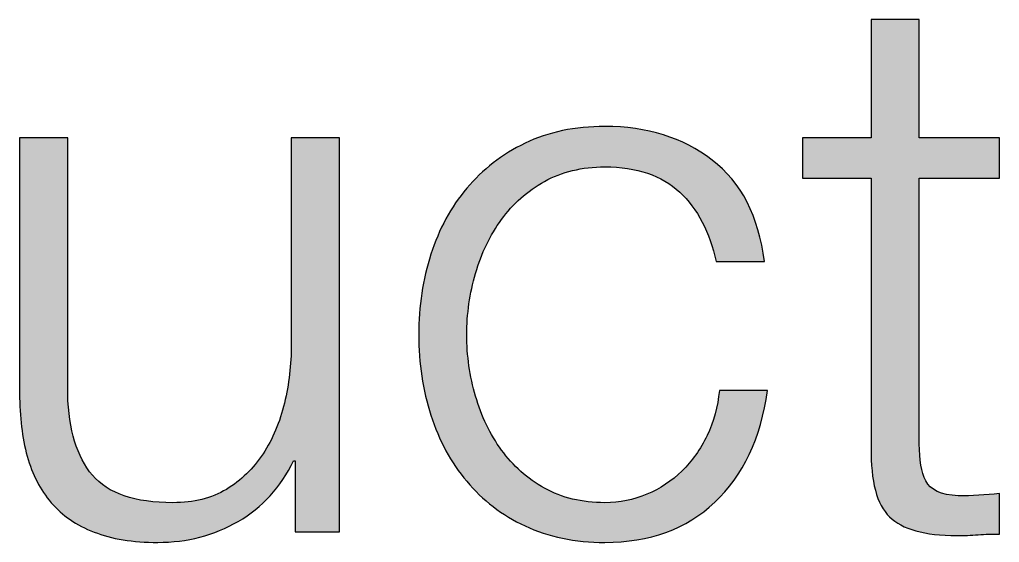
# Paper-space layout 'A0mask (portrait)' of a CAD drawing. Extents: x 0 to 810, y 0 to 1153.
# Drawn here: x 663.2 to 670.41, y 80.3 to 84.14 of the extents above; entities that cross this region are included whole.
import ezdxf
from ezdxf.enums import TextEntityAlignment as Align

# ---------------------------------------------------------------- set-up
doc = ezdxf.new("R2010")
doc.units = 0
doc.layers.get('0').update_dxf_attribs({"linetype": 'CONTINUOUS'})
doc.layers.get('Defpoints').update_dxf_attribs({"linetype": 'CONTINUOUS'})
doc.layers.add('JPP_Mask', color=7, linetype='CONTINUOUS')
doc.styles.add('JPP', font='arial.ttf')

# ---------------------------------------------------------------- blocks, each defined once
blk = doc.blocks.new('A0mask (portrait)')
at = {"true_color": 0x004a91}
h = blk.add_hatch(color=154, dxfattribs=at)
edge = h.paths.add_edge_path()
edge.add_spline(control_points=[(670.4112, 83.1215), (670.4112, 83.1959), (670.4112, 83.2702), (670.4112, 83.2702), (670.4112, 83.2702), (670.3744, 83.2702), (670.3191, 83.2702)], knot_values=[18.749925, 18.749925, 18.749925, 18.749925, 19.249925, 19.249925, 19.249925, 19.5, 19.5, 19.5, 19.5], degree=3, periodic=0)
edge.add_spline(control_points=[(670.3191, 83.2702), (670.2638, 83.2702), (670.1901, 83.2702), (670.1165, 83.2702)], knot_values=[18.49993, 18.49993, 18.49993, 18.49993, 18.749925, 18.749925, 18.749925, 18.749925], degree=3, periodic=0)
edge.add_spline(control_points=[(670.1165, 83.2702), (670.0796, 83.2702), (670.0428, 83.2702), (670.0082, 83.2702)], knot_values=[18.374932, 18.374932, 18.374932, 18.374932, 18.49993, 18.49993, 18.49993, 18.49993], degree=3, periodic=0)
edge.add_spline(control_points=[(670.0082, 83.2702), (669.9737, 83.2702), (669.9415, 83.2702), (669.9139, 83.2702)], knot_values=[18.249935, 18.249935, 18.249935, 18.249935, 18.374932, 18.374932, 18.374932, 18.374932], degree=3, periodic=0)
edge.add_spline(control_points=[(669.9139, 83.2702), (669.9, 83.2702), (669.8874, 83.2702), (669.8762, 83.2702)], knot_values=[18.187436, 18.187436, 18.187436, 18.187436, 18.249935, 18.249935, 18.249935, 18.249935], degree=3, periodic=0)
edge.add_spline(control_points=[(669.8762, 83.2702), (669.8649, 83.2702), (669.8552, 83.2702), (669.8471, 83.2702)], knot_values=[18.124938, 18.124938, 18.124938, 18.124938, 18.187436, 18.187436, 18.187436, 18.187436], degree=3, periodic=0)
edge.add_spline(control_points=[(669.8471, 83.2702), (669.8431, 83.2702), (669.8395, 83.2702), (669.8364, 83.2702)], knot_values=[18.093688, 18.093688, 18.093688, 18.093688, 18.124938, 18.124938, 18.124938, 18.124938], degree=3, periodic=0)
edge.add_spline(control_points=[(669.8364, 83.2702), (669.8332, 83.2702), (669.8306, 83.2702), (669.8284, 83.2702)], knot_values=[18.062439, 18.062439, 18.062439, 18.062439, 18.093688, 18.093688, 18.093688, 18.093688], degree=3, periodic=0)
edge.add_spline(control_points=[(669.8284, 83.2702), (669.8273, 83.2702), (669.8264, 83.2702), (669.8256, 83.2702)], knot_values=[18.046814, 18.046814, 18.046814, 18.046814, 18.062439, 18.062439, 18.062439, 18.062439], degree=3, periodic=0)
edge.add_spline(control_points=[(669.8256, 83.2702), (669.8247, 83.2702), (669.824, 83.2702), (669.8235, 83.2702)], knot_values=[18.031189, 18.031189, 18.031189, 18.031189, 18.046814, 18.046814, 18.046814, 18.046814], degree=3, periodic=0)
edge.add_spline(control_points=[(669.8235, 83.2702), (669.8232, 83.2702), (669.823, 83.2702), (669.8228, 83.2702)], knot_values=[18.023377, 18.023377, 18.023377, 18.023377, 18.031189, 18.031189, 18.031189, 18.031189], degree=3, periodic=0)
edge.add_spline(control_points=[(669.8228, 83.2702), (669.8225, 83.2702), (669.8224, 83.2702), (669.8222, 83.2702)], knot_values=[18.015565, 18.015565, 18.015565, 18.015565, 18.023377, 18.023377, 18.023377, 18.023377], degree=3, periodic=0)
edge.add_spline(control_points=[(669.8222, 83.2702), (669.8222, 83.2702), (669.8221, 83.2702), (669.822, 83.2702)], knot_values=[18.011659, 18.011659, 18.011659, 18.011659, 18.015565, 18.015565, 18.015565, 18.015565], degree=3, periodic=0)
edge.add_spline(control_points=[(669.822, 83.2702), (669.822, 83.2702), (669.8219, 83.2702), (669.8219, 83.2702)], knot_values=[18.007752, 18.007752, 18.007752, 18.007752, 18.011659, 18.011659, 18.011659, 18.011659], degree=3, periodic=0)
edge.add_spline(control_points=[(669.8219, 83.2702), (669.8219, 83.2702), (669.8219, 83.2702), (669.8219, 83.2702)], knot_values=[18.005799, 18.005799, 18.005799, 18.005799, 18.007752, 18.007752, 18.007752, 18.007752], degree=3, periodic=0)
edge.add_spline(control_points=[(669.8219, 83.2702), (669.8218, 83.2702), (669.8218, 83.2702), (669.8218, 83.2702)], knot_values=[18.003846, 18.003846, 18.003846, 18.003846, 18.005799, 18.005799, 18.005799, 18.005799], degree=3, periodic=0)
edge.add_spline(control_points=[(669.8218, 83.2702), (669.8218, 83.2702), (669.8218, 83.2702), (669.8218, 83.2702)], knot_values=[18.00287, 18.00287, 18.00287, 18.00287, 18.003846, 18.003846, 18.003846, 18.003846], degree=3, periodic=0)
edge.add_spline(control_points=[(669.8218, 83.2702), (669.8218, 83.2702), (669.8218, 83.2702), (669.8218, 83.2702)], knot_values=[18.001893, 18.001893, 18.001893, 18.001893, 18.00287, 18.00287, 18.00287, 18.00287], degree=3, periodic=0)
edge.add_spline(control_points=[(669.8218, 83.2702), (669.8218, 83.2702), (669.8218, 83.2702), (669.8218, 83.2702)], knot_values=[18.001405, 18.001405, 18.001405, 18.001405, 18.001893, 18.001893, 18.001893, 18.001893], degree=3, periodic=0)
edge.add_spline(control_points=[(669.8218, 83.2702), (669.8218, 83.2702), (669.8218, 83.2702), (669.8218, 83.2702)], knot_values=[18.000917, 18.000917, 18.000917, 18.000917, 18.001405, 18.001405, 18.001405, 18.001405], degree=3, periodic=0)
edge.add_spline(control_points=[(669.8218, 83.2702), (669.8218, 83.2702), (669.8218, 83.2702), (669.8218, 83.2702), (669.8218, 83.2702), (669.8218, 83.2702), (669.8218, 83.2702)], knot_values=[17.99994, 17.99994, 17.99994, 17.99994, 18.000856, 18.000856, 18.000856, 18.000917, 18.000917, 18.000917, 18.000917], degree=3, periodic=0)
edge.add_spline(control_points=[(669.8218, 83.2702), (669.8218, 83.2702), (669.8218, 83.3246), (669.8218, 83.4062)], knot_values=[17.749945, 17.749945, 17.749945, 17.749945, 17.99994, 17.99994, 17.99994, 17.99994], degree=3, periodic=0)
edge.add_spline(control_points=[(669.8218, 83.4062), (669.8218, 83.4878), (669.8218, 83.5965), (669.8218, 83.7053)], knot_values=[17.49995, 17.49995, 17.49995, 17.49995, 17.749945, 17.749945, 17.749945, 17.749945], degree=3, periodic=0)
edge.add_spline(control_points=[(669.8218, 83.7053), (669.8218, 83.7597), (669.8218, 83.8141), (669.8218, 83.865)], knot_values=[17.374952, 17.374952, 17.374952, 17.374952, 17.49995, 17.49995, 17.49995, 17.49995], degree=3, periodic=0)
edge.add_spline(control_points=[(669.8218, 83.865), (669.8218, 83.916), (669.8218, 83.9636), (669.8218, 84.0044)], knot_values=[17.249955, 17.249955, 17.249955, 17.249955, 17.374952, 17.374952, 17.374952, 17.374952], degree=3, periodic=0)
edge.add_spline(control_points=[(669.8218, 84.0044), (669.8218, 84.0248), (669.8218, 84.0434), (669.8218, 84.06)], knot_values=[17.187456, 17.187456, 17.187456, 17.187456, 17.249955, 17.249955, 17.249955, 17.249955], degree=3, periodic=0)
edge.add_spline(control_points=[(669.8218, 84.06), (669.8218, 84.0766), (669.8218, 84.091), (669.8218, 84.1029)], knot_values=[17.124958, 17.124958, 17.124958, 17.124958, 17.187456, 17.187456, 17.187456, 17.187456], degree=3, periodic=0)
edge.add_spline(control_points=[(669.8218, 84.1029), (669.8218, 84.1089), (669.8218, 84.1142), (669.8218, 84.1188)], knot_values=[17.093708, 17.093708, 17.093708, 17.093708, 17.124958, 17.124958, 17.124958, 17.124958], degree=3, periodic=0)
edge.add_spline(control_points=[(669.8218, 84.1188), (669.8218, 84.1234), (669.8218, 84.1273), (669.8218, 84.1305)], knot_values=[17.062459, 17.062459, 17.062459, 17.062459, 17.093708, 17.093708, 17.093708, 17.093708], degree=3, periodic=0)
edge.add_spline(control_points=[(669.8218, 84.1403), (669.8218, 84.1403), (669.8218, 84.1403), (669.8218, 84.1403), (669.8218, 84.1403), (669.8218, 84.1403), (669.8218, 84.1403)], knot_values=[16.999959, 16.999959, 16.999959, 16.999959, 17, 17, 17, 17.000692, 17.000692, 17.000692, 17.000692], degree=3, periodic=0)
edge.add_spline(control_points=[(669.8218, 84.1403), (669.8218, 84.1403), (669.7997, 84.1403), (669.7665, 84.1403)], knot_values=[16.749965, 16.749965, 16.749965, 16.749965, 16.999959, 16.999959, 16.999959, 16.999959], degree=3, periodic=0)
edge.add_spline(control_points=[(669.7665, 84.1403), (669.7334, 84.1403), (669.6892, 84.1403), (669.645, 84.1403)], knot_values=[16.49997, 16.49997, 16.49997, 16.49997, 16.749965, 16.749965, 16.749965, 16.749965], degree=3, periodic=0)
edge.add_spline(control_points=[(669.645, 84.1403), (669.6229, 84.1403), (669.6008, 84.1403), (669.5801, 84.1403)], knot_values=[16.374972, 16.374972, 16.374972, 16.374972, 16.49997, 16.49997, 16.49997, 16.49997], degree=3, periodic=0)
edge.add_spline(control_points=[(669.5801, 84.1403), (669.5594, 84.1403), (669.54, 84.1403), (669.5234, 84.1403)], knot_values=[16.249975, 16.249975, 16.249975, 16.249975, 16.374972, 16.374972, 16.374972, 16.374972], degree=3, periodic=0)
edge.add_spline(control_points=[(669.5234, 84.1403), (669.5152, 84.1403), (669.5076, 84.1403), (669.5008, 84.1403)], knot_values=[16.187476, 16.187476, 16.187476, 16.187476, 16.249975, 16.249975, 16.249975, 16.249975], degree=3, periodic=0)
edge.add_spline(control_points=[(669.5008, 84.1403), (669.4941, 84.1403), (669.4882, 84.1403), (669.4834, 84.1403)], knot_values=[16.124977, 16.124977, 16.124977, 16.124977, 16.187476, 16.187476, 16.187476, 16.187476], degree=3, periodic=0)
edge.add_spline(control_points=[(669.4769, 84.1403), (669.4751, 84.1403), (669.4735, 84.1403), (669.4722, 84.1403)], knot_values=[16.062479, 16.062479, 16.062479, 16.062479, 16.093728, 16.093728, 16.093728, 16.093728], degree=3, periodic=0)
edge.add_spline(control_points=[(669.4682, 84.1403), (669.4682, 84.1403), (669.4682, 84.1403), (669.4682, 84.1403), (669.4682, 84.1403), (669.4682, 84.1403), (669.4682, 84.1403)], knot_values=[15.99998, 15.99998, 15.99998, 15.99998, 16.001424, 16.001424, 16.001424, 16.001445, 16.001445, 16.001445, 16.001445], degree=3, periodic=0)
edge.add_spline(control_points=[(669.4682, 84.1403), (669.4682, 84.1402), (669.4682, 83.9227), (669.4682, 83.7052)], knot_values=[15.49999, 15.49999, 15.49999, 15.49999, 15.99998, 15.99998, 15.99998, 15.99998], degree=3, periodic=0)
edge.add_spline(control_points=[(669.4682, 83.7052), (669.4682, 83.4877), (669.4682, 83.2702), (669.4682, 83.2702), (669.4682, 83.2702), (669.4682, 83.2702), (669.4682, 83.2702)], knot_values=[14.999268, 14.999268, 14.999268, 14.999268, 15.499258, 15.499258, 15.499258, 15.49999, 15.49999, 15.49999, 15.49999], degree=3, periodic=0)
edge.add_spline(control_points=[(669.4625, 83.2702), (669.4607, 83.2702), (669.4584, 83.2702), (669.4557, 83.2702)], knot_values=[14.906252, 14.906252, 14.906252, 14.906252, 14.937501, 14.937501, 14.937501, 14.937501], degree=3, periodic=0)
edge.add_spline(control_points=[(669.4557, 83.2702), (669.453, 83.2702), (669.4499, 83.2702), (669.4465, 83.2702)], knot_values=[14.875002, 14.875002, 14.875002, 14.875002, 14.906252, 14.906252, 14.906252, 14.906252], degree=3, periodic=0)
edge.add_spline(control_points=[(669.4465, 83.2702), (669.4396, 83.2702), (669.4312, 83.2702), (669.4216, 83.2702)], knot_values=[14.812504, 14.812504, 14.812504, 14.812504, 14.875002, 14.875002, 14.875002, 14.875002], degree=3, periodic=0)
edge.add_spline(control_points=[(669.4216, 83.2702), (669.412, 83.2702), (669.4011, 83.2702), (669.3893, 83.2702)], knot_values=[14.750005, 14.750005, 14.750005, 14.750005, 14.812504, 14.812504, 14.812504, 14.812504], degree=3, periodic=0)
edge.add_spline(control_points=[(669.3893, 83.2702), (669.3656, 83.2702), (669.338, 83.2702), (669.3084, 83.2702)], knot_values=[14.625008, 14.625008, 14.625008, 14.625008, 14.750005, 14.750005, 14.750005, 14.750005], degree=3, periodic=0)
edge.add_spline(control_points=[(669.3084, 83.2702), (669.2788, 83.2702), (669.2472, 83.2702), (669.2156, 83.2702)], knot_values=[14.50001, 14.50001, 14.50001, 14.50001, 14.625008, 14.625008, 14.625008, 14.625008], degree=3, periodic=0)
edge.add_spline(control_points=[(669.2156, 83.2702), (669.1525, 83.2702), (669.0893, 83.2702), (669.0419, 83.2702)], knot_values=[14.250015, 14.250015, 14.250015, 14.250015, 14.50001, 14.50001, 14.50001, 14.50001], degree=3, periodic=0)
edge.add_spline(control_points=[(669.0419, 83.2702), (668.9946, 83.2702), (668.963, 83.2702), (668.963, 83.2702), (668.963, 83.2702), (668.963, 83.2702), (668.963, 83.2702)], knot_values=[13.999043, 13.999043, 13.999043, 13.999043, 14.249058, 14.249058, 14.249058, 14.250015, 14.250015, 14.250015, 14.250015], degree=3, periodic=0)
edge.add_spline(control_points=[(668.963, 83.2669), (668.963, 83.2658), (668.963, 83.2644), (668.963, 83.2629)], knot_values=[13.906272, 13.906272, 13.906272, 13.906272, 13.937521, 13.937521, 13.937521, 13.937521], degree=3, periodic=0)
edge.add_spline(control_points=[(668.963, 83.2574), (668.963, 83.2534), (668.963, 83.2484), (668.963, 83.2428)], knot_values=[13.812524, 13.812524, 13.812524, 13.812524, 13.875023, 13.875023, 13.875023, 13.875023], degree=3, periodic=0)
edge.add_spline(control_points=[(668.963, 83.2428), (668.963, 83.2371), (668.963, 83.2307), (668.963, 83.2237)], knot_values=[13.750025, 13.750025, 13.750025, 13.750025, 13.812524, 13.812524, 13.812524, 13.812524], degree=3, periodic=0)
edge.add_spline(control_points=[(668.963, 83.2237), (668.963, 83.2098), (668.963, 83.1935), (668.963, 83.1761)], knot_values=[13.625027, 13.625027, 13.625027, 13.625027, 13.750025, 13.750025, 13.750025, 13.750025], degree=3, periodic=0)
edge.add_spline(control_points=[(668.963, 83.1761), (668.963, 83.1587), (668.963, 83.1401), (668.963, 83.1215)], knot_values=[13.50003, 13.50003, 13.50003, 13.50003, 13.625027, 13.625027, 13.625027, 13.625027], degree=3, periodic=0)
edge.add_spline(control_points=[(668.963, 83.1215), (668.963, 83.0843), (668.963, 83.0472), (668.963, 83.0193)], knot_values=[13.250035, 13.250035, 13.250035, 13.250035, 13.50003, 13.50003, 13.50003, 13.50003], degree=3, periodic=0)
edge.add_spline(control_points=[(668.963, 83.0193), (668.963, 82.9914), (668.963, 82.9728), (668.963, 82.9728), (668.963, 82.9728), (668.963, 82.9728), (668.963, 82.9728)], knot_values=[12.999308, 12.999308, 12.999308, 12.999308, 13.249343, 13.249343, 13.249343, 13.250035, 13.250035, 13.250035, 13.250035], degree=3, periodic=0)
edge.add_spline(control_points=[(668.9687, 82.9728), (668.9705, 82.9728), (668.9728, 82.9728), (668.9755, 82.9728)], knot_values=[12.906292, 12.906292, 12.906292, 12.906292, 12.937541, 12.937541, 12.937541, 12.937541], degree=3, periodic=0)
edge.add_spline(control_points=[(668.9755, 82.9728), (668.9782, 82.9728), (668.9812, 82.9728), (668.9847, 82.9728)], knot_values=[12.875042, 12.875042, 12.875042, 12.875042, 12.906292, 12.906292, 12.906292, 12.906292], degree=3, periodic=0)
edge.add_spline(control_points=[(668.9847, 82.9728), (668.9916, 82.9728), (669, 82.9728), (669.0096, 82.9728)], knot_values=[12.812544, 12.812544, 12.812544, 12.812544, 12.875042, 12.875042, 12.875042, 12.875042], degree=3, periodic=0)
edge.add_spline(control_points=[(669.0096, 82.9728), (669.0192, 82.9728), (669.0301, 82.9728), (669.0419, 82.9728)], knot_values=[12.750045, 12.750045, 12.750045, 12.750045, 12.812544, 12.812544, 12.812544, 12.812544], degree=3, periodic=0)
edge.add_spline(control_points=[(669.0419, 82.9728), (669.0656, 82.9728), (669.0932, 82.9728), (669.1228, 82.9728)], knot_values=[12.625048, 12.625048, 12.625048, 12.625048, 12.750045, 12.750045, 12.750045, 12.750045], degree=3, periodic=0)
edge.add_spline(control_points=[(669.1228, 82.9728), (669.1524, 82.9728), (669.184, 82.9728), (669.2156, 82.9728)], knot_values=[12.50005, 12.50005, 12.50005, 12.50005, 12.625048, 12.625048, 12.625048, 12.625048], degree=3, periodic=0)
edge.add_spline(control_points=[(669.2156, 82.9728), (669.2787, 82.9728), (669.3419, 82.9728), (669.3892, 82.9728)], knot_values=[12.250055, 12.250055, 12.250055, 12.250055, 12.50005, 12.50005, 12.50005, 12.50005], degree=3, periodic=0)
edge.add_spline(control_points=[(669.3892, 82.9728), (669.4366, 82.9728), (669.4682, 82.9728), (669.4682, 82.9728), (669.4682, 82.9728), (669.4682, 82.9728), (669.4682, 82.9728)], knot_values=[11.999694, 11.999694, 11.999694, 11.999694, 12.249749, 12.249749, 12.249749, 12.250055, 12.250055, 12.250055, 12.250055], degree=3, periodic=0)
edge.add_spline(control_points=[(669.4682, 82.9671), (669.4682, 82.9653), (669.4682, 82.9629), (669.4682, 82.9602)], knot_values=[11.953186, 11.953186, 11.953186, 11.953186, 11.968811, 11.968811, 11.968811, 11.968811], degree=3, periodic=0)
edge.add_spline(control_points=[(669.4682, 82.9602), (669.4682, 82.9574), (669.4682, 82.9542), (669.4682, 82.9506)], knot_values=[11.937561, 11.937561, 11.937561, 11.937561, 11.953186, 11.953186, 11.953186, 11.953186], degree=3, periodic=0)
edge.add_spline(control_points=[(669.4682, 82.9506), (669.4682, 82.9433), (669.4682, 82.9344), (669.4682, 82.9239)], knot_values=[11.906312, 11.906312, 11.906312, 11.906312, 11.937561, 11.937561, 11.937561, 11.937561], degree=3, periodic=0)
edge.add_spline(control_points=[(669.4682, 82.9239), (669.4682, 82.9134), (669.4682, 82.9013), (669.4682, 82.8877)], knot_values=[11.875063, 11.875063, 11.875063, 11.875063, 11.906312, 11.906312, 11.906312, 11.906312], degree=3, periodic=0)
edge.add_spline(control_points=[(669.4682, 82.8877), (669.4682, 82.8607), (669.4682, 82.8278), (669.4682, 82.79)], knot_values=[11.812564, 11.812564, 11.812564, 11.812564, 11.875063, 11.875063, 11.875063, 11.875063], degree=3, periodic=0)
edge.add_spline(control_points=[(669.4682, 82.79), (669.4682, 82.7523), (669.4682, 82.7098), (669.4682, 82.6633)], knot_values=[11.750065, 11.750065, 11.750065, 11.750065, 11.812564, 11.812564, 11.812564, 11.812564], degree=3, periodic=0)
edge.add_spline(control_points=[(669.4682, 82.6633), (669.4682, 82.5705), (669.4682, 82.4621), (669.4682, 82.346)], knot_values=[11.625068, 11.625068, 11.625068, 11.625068, 11.750065, 11.750065, 11.750065, 11.750065], degree=3, periodic=0)
edge.add_spline(control_points=[(669.4682, 82.346), (669.4682, 82.2299), (669.4682, 82.1061), (669.4682, 81.9822)], knot_values=[11.50007, 11.50007, 11.50007, 11.50007, 11.625068, 11.625068, 11.625068, 11.625068], degree=3, periodic=0)
edge.add_spline(control_points=[(669.4682, 81.9822), (669.4682, 81.7345), (669.4682, 81.4868), (669.4682, 81.301)], knot_values=[11.250075, 11.250075, 11.250075, 11.250075, 11.50007, 11.50007, 11.50007, 11.50007], degree=3, periodic=0)
edge.add_spline(control_points=[(669.4682, 81.301), (669.4682, 81.1151), (669.4682, 80.9912), (669.4682, 80.9912), (669.4645, 80.7443), (669.5093, 80.5748), (669.6029, 80.4834)], knot_values=[10, 10, 10, 10, 10.250075, 10.250075, 10.250075, 11.250075, 11.250075, 11.250075, 11.250075], degree=3, periodic=0)
edge.add_spline(control_points=[(669.6029, 80.4834), (669.6964, 80.3916), (669.8611, 80.3456), (670.0969, 80.3456)], knot_values=[9, 9, 9, 9, 10, 10, 10, 10], degree=3, periodic=0)
edge.add_spline(control_points=[(670.0969, 80.3456), (670.1492, 80.3456), (670.2016, 80.3476), (670.254, 80.3514)], knot_values=[8, 8, 8, 8, 9, 9, 9, 9], degree=3, periodic=0)
edge.add_spline(control_points=[(670.254, 80.3514), (670.3064, 80.3551), (670.3588, 80.3568), (670.4112, 80.3568)], knot_values=[7, 7, 7, 7, 8, 8, 8, 8], degree=3, periodic=0)
edge.add_spline(control_points=[(670.4112, 80.3568), (670.4112, 80.3568), (670.4112, 80.6546), (670.4112, 80.6546), (670.3102, 80.6433), (670.2092, 80.6375), (670.1081, 80.6375)], knot_values=[5, 5, 5, 5, 6, 6, 6, 7, 7, 7, 7], degree=3, periodic=0)
edge.add_spline(control_points=[(670.1081, 80.6375), (669.9808, 80.645), (669.9013, 80.6815), (669.8695, 80.747)], knot_values=[4, 4, 4, 4, 5, 5, 5, 5], degree=3, periodic=0)
edge.add_spline(control_points=[(669.8695, 80.747), (669.8377, 80.8125), (669.8218, 80.9032), (669.8218, 81.0192)], knot_values=[3, 3, 3, 3, 4, 4, 4, 4], degree=3, periodic=0)
edge.add_spline(control_points=[(669.8218, 81.0192), (669.8218, 81.0192), (669.8218, 82.9728), (669.8218, 82.9728), (669.8218, 82.9728), (669.9692, 82.9728), (670.1165, 82.9728)], knot_values=[1.5, 1.5, 1.5, 1.5, 2.5, 2.5, 2.5, 3, 3, 3, 3], degree=3, periodic=0)
edge.add_spline(control_points=[(670.1165, 82.9728), (670.2639, 82.9728), (670.4112, 82.9728), (670.4112, 82.9728), (670.4112, 82.9728), (670.4112, 83.0472), (670.4112, 83.1215)], knot_values=[0.5, 0.5, 0.5, 0.5, 1, 1, 1, 1.5, 1.5, 1.5, 1.5], degree=3, periodic=0)
h = blk.add_hatch(color=154, dxfattribs=at)
edge = h.paths.add_edge_path()
edge.add_spline(control_points=[(666.5577, 81.3701), (666.5147, 81.5178), (666.4932, 81.6686), (666.4932, 81.822), (666.4932, 81.9755), (666.5147, 82.1259), (666.5577, 82.274)], knot_values=[4, 4, 4, 4, 5, 5, 5, 6, 6, 6, 6], degree=3, periodic=0)
edge.add_spline(control_points=[(666.5577, 82.274), (666.6007, 82.4216), (666.6644, 82.5536), (666.7486, 82.6696)], knot_values=[3, 3, 3, 3, 4, 4, 4, 4], degree=3, periodic=0)
edge.add_spline(control_points=[(666.7486, 82.6696), (666.8328, 82.7856), (666.9384, 82.8794), (667.0657, 82.9503)], knot_values=[2, 2, 2, 2, 3, 3, 3, 3], degree=3, periodic=0)
edge.add_spline(control_points=[(667.0657, 82.9503), (667.1929, 83.0212), (667.3408, 83.057), (667.5092, 83.057)], knot_values=[1, 1, 1, 1, 2, 2, 2, 2], degree=3, periodic=0)
edge.add_spline(control_points=[(667.5092, 83.057), (667.7449, 83.057), (667.9282, 82.9953), (668.0593, 82.8718)], knot_values=[0, 0, 0, 0, 1, 1, 1, 1], degree=3, periodic=0)
edge.add_spline(control_points=[(668.0593, 82.8718), (668.1902, 82.7484), (668.28, 82.5778), (668.3287, 82.3609)], knot_values=[27, 27, 27, 27, 28, 28, 28, 28], degree=3, periodic=0)
edge.add_spline(control_points=[(668.3287, 82.3609), (668.3287, 82.3609), (668.6824, 82.3609), (668.6824, 82.3609), (668.6411, 82.6938), (668.513, 82.9428), (668.2978, 83.1075)], knot_values=[25, 25, 25, 25, 26, 26, 26, 27, 27, 27, 27], degree=3, periodic=0)
edge.add_spline(control_points=[(668.2978, 83.1075), (668.0826, 83.2723), (667.8198, 83.3545), (667.5092, 83.3545)], knot_values=[24, 24, 24, 24, 25, 25, 25, 25], degree=3, periodic=0)
edge.add_spline(control_points=[(667.5092, 83.3545), (667.2883, 83.3545), (667.0929, 83.3132), (666.9226, 83.231)], knot_values=[23, 23, 23, 23, 24, 24, 24, 24], degree=3, periodic=0)
edge.add_spline(control_points=[(666.9226, 83.231), (666.7522, 83.1488), (666.6091, 83.0383), (666.4932, 82.8998)], knot_values=[22, 22, 22, 22, 23, 23, 23, 23], degree=3, periodic=0)
edge.add_spline(control_points=[(666.4932, 82.8998), (666.3771, 82.7613), (666.2891, 82.5993), (666.2294, 82.4141)], knot_values=[21, 21, 21, 21, 22, 22, 22, 22], degree=3, periodic=0)
edge.add_spline(control_points=[(666.2294, 82.4141), (666.1694, 82.2289), (666.1395, 82.0315), (666.1395, 81.822)], knot_values=[20, 20, 20, 20, 21, 21, 21, 21], degree=3, periodic=0)
edge.add_spline(control_points=[(666.1395, 81.822), (666.1395, 81.6123), (666.1694, 81.4152), (666.2294, 81.23)], knot_values=[19, 19, 19, 19, 20, 20, 20, 20], degree=3, periodic=0)
edge.add_spline(control_points=[(666.2294, 81.23), (666.2891, 81.0448), (666.3771, 80.8828), (666.4932, 80.7443)], knot_values=[18, 18, 18, 18, 19, 19, 19, 19], degree=3, periodic=0)
edge.add_spline(control_points=[(666.4932, 80.7443), (666.6091, 80.6058), (666.7522, 80.4963), (666.9226, 80.4158)], knot_values=[17, 17, 17, 17, 18, 18, 18, 18], degree=3, periodic=0)
edge.add_spline(control_points=[(666.9226, 80.4158), (667.0929, 80.3353), (667.2883, 80.2951), (667.5092, 80.2951)], knot_values=[16, 16, 16, 16, 17, 17, 17, 17], degree=3, periodic=0)
edge.add_spline(control_points=[(667.5092, 80.2951), (667.8384, 80.2951), (668.1079, 80.3933), (668.3174, 80.5898), (668.527, 80.7862), (668.6561, 81.0605), (668.7048, 81.4124)], knot_values=[14, 14, 14, 14, 15, 15, 15, 16, 16, 16, 16], degree=3, periodic=0)
edge.add_spline(control_points=[(668.7048, 81.4124), (668.7048, 81.4124), (668.3511, 81.4124), (668.3511, 81.4124), (668.34, 81.2924), (668.3099, 81.1822), (668.2613, 81.0809)], knot_values=[12, 12, 12, 12, 13, 13, 13, 14, 14, 14, 14], degree=3, periodic=0)
edge.add_spline(control_points=[(668.2613, 81.0809), (668.2127, 80.98), (668.1509, 80.893), (668.0761, 80.82)], knot_values=[11, 11, 11, 11, 12, 12, 12, 12], degree=3, periodic=0)
edge.add_spline(control_points=[(668.0761, 80.82), (668.0012, 80.747), (667.9152, 80.6901), (667.8179, 80.6488), (667.7206, 80.6075), (667.6177, 80.5871), (667.5092, 80.5871)], knot_values=[9, 9, 9, 9, 10, 10, 10, 11, 11, 11, 11], degree=3, periodic=0)
edge.add_spline(control_points=[(667.5092, 80.5871), (667.3408, 80.5871), (667.1929, 80.6225), (667.0657, 80.6938)], knot_values=[8, 8, 8, 8, 9, 9, 9, 9], degree=3, periodic=0)
edge.add_spline(control_points=[(667.0657, 80.6938), (666.9384, 80.7647), (666.8328, 80.8585), (666.7486, 80.9745)], knot_values=[7, 7, 7, 7, 8, 8, 8, 8], degree=3, periodic=0)
edge.add_spline(control_points=[(666.7486, 80.9745), (666.6644, 81.0905), (666.6007, 81.2225), (666.5577, 81.3701)], knot_values=[6, 6, 6, 6, 7, 7, 7, 7], degree=3, periodic=0)
h = blk.add_hatch(color=154, dxfattribs=at)
edge = h.paths.add_edge_path()
edge.add_spline(control_points=[(663.5575, 81.3841), (663.5575, 81.3841), (663.5575, 83.2702), (663.5575, 83.2702), (663.5575, 83.2702), (663.469, 83.2702), (663.3806, 83.2702)], knot_values=[9.5, 9.5, 9.5, 9.5, 10.5, 10.5, 10.5, 11, 11, 11, 11], degree=3, periodic=0)
edge.add_spline(control_points=[(663.3806, 83.2702), (663.2922, 83.2702), (663.2038, 83.2702), (663.2038, 83.2702), (663.2038, 83.2702), (663.2038, 82.8001), (663.2038, 82.3301)], knot_values=[8.5, 8.5, 8.5, 8.5, 9, 9, 9, 9.5, 9.5, 9.5, 9.5], degree=3, periodic=0)
edge.add_spline(control_points=[(663.2038, 82.3301), (663.2038, 81.86), (663.2038, 81.3899), (663.2038, 81.3899), (663.2038, 81.2177), (663.2225, 81.0642), (663.2599, 80.9295), (663.2973, 80.7948), (663.3562, 80.6805), (663.4367, 80.5871)], knot_values=[6, 6, 6, 6, 6.5, 6.5, 6.5, 7.5, 7.5, 7.5, 8.5, 8.5, 8.5, 8.5], degree=3, periodic=0)
edge.add_spline(control_points=[(663.4367, 80.5871), (663.5171, 80.4936), (663.622, 80.4216), (663.7511, 80.3712)], knot_values=[5, 5, 5, 5, 6, 6, 6, 6], degree=3, periodic=0)
edge.add_spline(control_points=[(663.7511, 80.3712), (663.8802, 80.3203), (664.0364, 80.2951), (664.2198, 80.2951)], knot_values=[4, 4, 4, 4, 5, 5, 5, 5], degree=3, periodic=0)
edge.add_spline(control_points=[(664.2198, 80.2951), (664.4368, 80.2951), (664.6342, 80.3466), (664.812, 80.4496)], knot_values=[3, 3, 3, 3, 4, 4, 4, 4], degree=3, periodic=0)
edge.add_spline(control_points=[(664.812, 80.4496), (664.9897, 80.5526), (665.1254, 80.7013), (665.219, 80.8957)], knot_values=[2, 2, 2, 2, 3, 3, 3, 3], degree=3, periodic=0)
edge.add_spline(control_points=[(665.219, 80.8957), (665.219, 80.8957), (665.2302, 80.8957), (665.2302, 80.8957)], knot_values=[1.00001, 1.00001, 1.00001, 1.00001, 2, 2, 2, 2], degree=3, periodic=0)
edge.add_spline(control_points=[(665.2302, 80.8957), (665.2302, 80.8957), (665.2302, 80.7653), (665.2302, 80.6348)], knot_values=[0.5, 0.5, 0.5, 0.5, 1, 1, 1, 1], degree=3, periodic=0)
edge.add_spline(control_points=[(665.2302, 80.6348), (665.2302, 80.5043), (665.2302, 80.3739), (665.2302, 80.3739), (665.2302, 80.3739), (665.2506, 80.3739), (665.2811, 80.3739)], knot_values=[20.749965, 20.749965, 20.749965, 20.749965, 21.249965, 21.249965, 21.249965, 21.5, 21.5, 21.5, 21.5], degree=3, periodic=0)
edge.add_spline(control_points=[(665.2811, 80.3739), (665.3116, 80.3739), (665.3523, 80.3739), (665.393, 80.3739)], knot_values=[20.49997, 20.49997, 20.49997, 20.49997, 20.749965, 20.749965, 20.749965, 20.749965], degree=3, periodic=0)
edge.add_spline(control_points=[(665.393, 80.3739), (665.4134, 80.3739), (665.4337, 80.3739), (665.4528, 80.3739)], knot_values=[20.374972, 20.374972, 20.374972, 20.374972, 20.49997, 20.49997, 20.49997, 20.49997], degree=3, periodic=0)
edge.add_spline(control_points=[(665.4528, 80.3739), (665.4718, 80.3739), (665.4896, 80.3739), (665.5049, 80.3739)], knot_values=[20.249975, 20.249975, 20.249975, 20.249975, 20.374972, 20.374972, 20.374972, 20.374972], degree=3, periodic=0)
edge.add_spline(control_points=[(665.5049, 80.3739), (665.5125, 80.3739), (665.5195, 80.3739), (665.5257, 80.3739)], knot_values=[20.187476, 20.187476, 20.187476, 20.187476, 20.249975, 20.249975, 20.249975, 20.249975], degree=3, periodic=0)
edge.add_spline(control_points=[(665.5257, 80.3739), (665.5319, 80.3739), (665.5373, 80.3739), (665.5418, 80.3739)], knot_values=[20.124977, 20.124977, 20.124977, 20.124977, 20.187476, 20.187476, 20.187476, 20.187476], degree=3, periodic=0)
edge.add_spline(control_points=[(665.5477, 80.3739), (665.5494, 80.3739), (665.5509, 80.3739), (665.5521, 80.3739)], knot_values=[20.062479, 20.062479, 20.062479, 20.062479, 20.093728, 20.093728, 20.093728, 20.093728], degree=3, periodic=0)
edge.add_spline(control_points=[(665.5558, 80.3739), (665.5558, 80.3739), (665.5558, 80.3739), (665.5558, 80.3739), (665.5558, 80.3739), (665.5558, 80.3739), (665.5558, 80.3739)], knot_values=[19.99998, 19.99998, 19.99998, 19.99998, 20.001425, 20.001425, 20.001425, 20.001445, 20.001445, 20.001445, 20.001445], degree=3, periodic=0)
edge.add_spline(control_points=[(665.5558, 80.3739), (665.5558, 80.3739), (665.5558, 81.098), (665.5558, 81.8221)], knot_values=[19.49999, 19.49999, 19.49999, 19.49999, 19.99998, 19.99998, 19.99998, 19.99998], degree=3, periodic=0)
edge.add_spline(control_points=[(665.5558, 81.8221), (665.5558, 82.5462), (665.5558, 83.2702), (665.5558, 83.2702), (665.5558, 83.2702), (665.5558, 83.2702), (665.5558, 83.2702)], knot_values=[18.999023, 18.999023, 18.999023, 18.999023, 19.499013, 19.499013, 19.499013, 19.49999, 19.49999, 19.49999, 19.49999], degree=3, periodic=0)
edge.add_spline(control_points=[(665.5518, 83.2702), (665.5505, 83.2702), (665.5489, 83.2702), (665.547, 83.2702)], knot_values=[18.906252, 18.906252, 18.906252, 18.906252, 18.937501, 18.937501, 18.937501, 18.937501], degree=3, periodic=0)
edge.add_spline(control_points=[(665.5406, 83.2702), (665.5357, 83.2702), (665.5299, 83.2702), (665.5231, 83.2702)], knot_values=[18.812504, 18.812504, 18.812504, 18.812504, 18.875003, 18.875003, 18.875003, 18.875003], degree=3, periodic=0)
edge.add_spline(control_points=[(665.5231, 83.2702), (665.5164, 83.2702), (665.5088, 83.2702), (665.5005, 83.2702)], knot_values=[18.750005, 18.750005, 18.750005, 18.750005, 18.812504, 18.812504, 18.812504, 18.812504], degree=3, periodic=0)
edge.add_spline(control_points=[(665.5005, 83.2702), (665.4839, 83.2702), (665.4646, 83.2702), (665.4439, 83.2702)], knot_values=[18.625007, 18.625007, 18.625007, 18.625007, 18.750005, 18.750005, 18.750005, 18.750005], degree=3, periodic=0)
edge.add_spline(control_points=[(665.4439, 83.2702), (665.4232, 83.2702), (665.4011, 83.2702), (665.379, 83.2702)], knot_values=[18.50001, 18.50001, 18.50001, 18.50001, 18.625008, 18.625008, 18.625008, 18.625008], degree=3, periodic=0)
edge.add_spline(control_points=[(665.379, 83.2702), (665.3348, 83.2702), (665.2906, 83.2702), (665.2574, 83.2702)], knot_values=[18.250015, 18.250015, 18.250015, 18.250015, 18.50001, 18.50001, 18.50001, 18.50001], degree=3, periodic=0)
edge.add_spline(control_points=[(665.2574, 83.2702), (665.2243, 83.2702), (665.2022, 83.2702), (665.2022, 83.2702), (665.2022, 83.2702), (665.2022, 83.2702), (665.2022, 83.2702)], knot_values=[17.999532, 17.999532, 17.999532, 17.999532, 18.249547, 18.249547, 18.249547, 18.250015, 18.250015, 18.250015, 18.250015], degree=3, periodic=0)
edge.add_spline(control_points=[(665.2022, 83.2659), (665.2022, 83.2644), (665.2022, 83.2626), (665.2022, 83.2605)], knot_values=[17.953146, 17.953146, 17.953146, 17.953146, 17.968771, 17.968771, 17.968771, 17.968771], degree=3, periodic=0)
edge.add_spline(control_points=[(665.2022, 83.2605), (665.2022, 83.2584), (665.2022, 83.2559), (665.2022, 83.2531)], knot_values=[17.937521, 17.937521, 17.937521, 17.937521, 17.953146, 17.953146, 17.953146, 17.953146], degree=3, periodic=0)
edge.add_spline(control_points=[(665.2022, 83.2531), (665.2022, 83.2476), (665.2022, 83.2407), (665.2022, 83.2326)], knot_values=[17.906272, 17.906272, 17.906272, 17.906272, 17.937521, 17.937521, 17.937521, 17.937521], degree=3, periodic=0)
edge.add_spline(control_points=[(665.2022, 83.2326), (665.2022, 83.2245), (665.2022, 83.2153), (665.2022, 83.2049)], knot_values=[17.875022, 17.875022, 17.875022, 17.875022, 17.906272, 17.906272, 17.906272, 17.906272], degree=3, periodic=0)
edge.add_spline(control_points=[(665.2022, 83.2049), (665.2022, 83.1841), (665.2022, 83.1588), (665.2022, 83.1299)], knot_values=[17.812524, 17.812524, 17.812524, 17.812524, 17.875022, 17.875022, 17.875022, 17.875022], degree=3, periodic=0)
edge.add_spline(control_points=[(665.2022, 83.1299), (665.2022, 83.1009), (665.2022, 83.0682), (665.2022, 83.0326)], knot_values=[17.750025, 17.750025, 17.750025, 17.750025, 17.812524, 17.812524, 17.812524, 17.812524], degree=3, periodic=0)
edge.add_spline(control_points=[(665.2022, 83.0326), (665.2022, 82.9613), (665.2022, 82.8781), (665.2022, 82.789)], knot_values=[17.625028, 17.625028, 17.625028, 17.625028, 17.750025, 17.750025, 17.750025, 17.750025], degree=3, periodic=0)
edge.add_spline(control_points=[(665.2022, 82.789), (665.2022, 82.6998), (665.2022, 82.6048), (665.2022, 82.5097)], knot_values=[17.50003, 17.50003, 17.50003, 17.50003, 17.625028, 17.625028, 17.625028, 17.625028], degree=3, periodic=0)
edge.add_spline(control_points=[(665.2022, 82.5097), (665.2022, 82.3196), (665.2022, 82.1294), (665.2022, 81.9868)], knot_values=[17.250035, 17.250035, 17.250035, 17.250035, 17.50003, 17.50003, 17.50003, 17.50003], degree=3, periodic=0)
edge.add_spline(control_points=[(665.2022, 81.9868), (665.2022, 81.8442), (665.2022, 81.7491), (665.2022, 81.7491), (665.2022, 81.6031), (665.1853, 81.4598), (665.1516, 81.3197), (665.1179, 81.1795), (665.0655, 81.055), (664.9945, 80.9462)], knot_values=[15, 15, 15, 15, 15.250035, 15.250035, 15.250035, 16.250035, 16.250035, 16.250035, 17.250035, 17.250035, 17.250035, 17.250035], degree=3, periodic=0)
edge.add_spline(control_points=[(664.9945, 80.9462), (664.9233, 80.8377), (664.8335, 80.7508), (664.725, 80.6853)], knot_values=[14, 14, 14, 14, 15, 15, 15, 15], degree=3, periodic=0)
edge.add_spline(control_points=[(664.725, 80.6853), (664.6164, 80.6198), (664.4855, 80.5871), (664.3321, 80.5871)], knot_values=[13, 13, 13, 13, 14, 14, 14, 14], degree=3, periodic=0)
edge.add_spline(control_points=[(664.3321, 80.5871), (664.0514, 80.5871), (663.8539, 80.6546), (663.7399, 80.7893)], knot_values=[12, 12, 12, 12, 13, 13, 13, 13], degree=3, periodic=0)
edge.add_spline(control_points=[(663.7399, 80.7893), (663.6257, 80.924), (663.5649, 81.1222), (663.5575, 81.3841)], knot_values=[11, 11, 11, 11, 12, 12, 12, 12], degree=3, periodic=0)
at = {"layer": 'Defpoints', "color": 154, "true_color": 0x004a91}
for points, knots in [([(670.4112, 83.2702), (670.4112, 83.2702), (670.4112, 82.9728), (670.4112, 82.9728), (670.4112, 82.9728), (669.8218, 82.9728), (669.8218, 82.9728), (669.8218, 82.9728), (669.8218, 81.0192), (669.8218, 81.0192), (669.8218, 80.9032), (669.8377, 80.8125), (669.8695, 80.747), (669.9013, 80.6815), (669.9808, 80.645), (670.1081, 80.6375), (670.2092, 80.6375), (670.3102, 80.6433), (670.4112, 80.6546), (670.4112, 80.6546), (670.4112, 80.3568), (670.4112, 80.3568), (670.3588, 80.3568), (670.3064, 80.3551), (670.254, 80.3514), (670.2016, 80.3476), (670.1492, 80.3456), (670.0969, 80.3456), (669.8611, 80.3456), (669.6964, 80.3916), (669.6029, 80.4834), (669.5093, 80.5748), (669.4645, 80.7443), (669.4682, 80.9912), (669.4682, 80.9912), (669.4682, 82.9728), (669.4682, 82.9728), (669.4682, 82.9728), (668.963, 82.9728), (668.963, 82.9728), (668.963, 82.9728), (668.963, 83.2702), (668.963, 83.2702), (668.963, 83.2702), (669.4682, 83.2702), (669.4682, 83.2702), (669.4682, 83.2702), (669.4682, 84.1403), (669.4682, 84.1403), (669.4682, 84.1403), (669.8218, 84.1403), (669.8218, 84.1403), (669.8218, 84.1403), (669.8218, 83.2702), (669.8218, 83.2702), (669.8218, 83.2702), (670.4112, 83.2702), (670.4112, 83.2702)], [0, 0, 0, 0, 1, 1, 1, 2, 2, 2, 3, 3, 3, 4, 4, 4, 5, 5, 5, 6, 6, 6, 7, 7, 7, 8, 8, 8, 9, 9, 9, 10, 10, 10, 11, 11, 11, 12, 12, 12, 13, 13, 13, 14, 14, 14, 15, 15, 15, 16, 16, 16, 17, 17, 17, 18, 18, 18, 19, 19, 19, 19]), ([(668.0593, 82.8718), (667.9282, 82.9953), (667.7449, 83.057), (667.5092, 83.057), (667.3408, 83.057), (667.1929, 83.0212), (667.0657, 82.9503), (666.9384, 82.8794), (666.8328, 82.7856), (666.7486, 82.6696), (666.6644, 82.5536), (666.6007, 82.4216), (666.5577, 82.274), (666.5147, 82.1259), (666.4932, 81.9755), (666.4932, 81.822), (666.4932, 81.6686), (666.5147, 81.5178), (666.5577, 81.3701), (666.6007, 81.2225), (666.6644, 81.0905), (666.7486, 80.9745), (666.8328, 80.8585), (666.9384, 80.7647), (667.0657, 80.6938), (667.1929, 80.6225), (667.3408, 80.5871), (667.5092, 80.5871), (667.6177, 80.5871), (667.7206, 80.6075), (667.8179, 80.6488), (667.9152, 80.6901), (668.0012, 80.747), (668.0761, 80.82), (668.1509, 80.893), (668.2127, 80.98), (668.2613, 81.0809), (668.3099, 81.1822), (668.34, 81.2924), (668.3511, 81.4124), (668.3511, 81.4124), (668.7048, 81.4124), (668.7048, 81.4124), (668.6561, 81.0605), (668.527, 80.7862), (668.3174, 80.5898), (668.1079, 80.3933), (667.8384, 80.2951), (667.5092, 80.2951), (667.2883, 80.2951), (667.0929, 80.3353), (666.9226, 80.4158), (666.7522, 80.4963), (666.6091, 80.6058), (666.4932, 80.7443), (666.3771, 80.8828), (666.2891, 81.0448), (666.2294, 81.23), (666.1694, 81.4152), (666.1395, 81.6123), (666.1395, 81.822), (666.1395, 82.0315), (666.1694, 82.2289), (666.2294, 82.4141), (666.2891, 82.5993), (666.3771, 82.7613), (666.4932, 82.8998), (666.6091, 83.0383), (666.7522, 83.1488), (666.9226, 83.231), (667.0929, 83.3132), (667.2883, 83.3545), (667.5092, 83.3545), (667.8198, 83.3545), (668.0826, 83.2723), (668.2978, 83.1075), (668.513, 82.9428), (668.6411, 82.6938), (668.6824, 82.3609), (668.6824, 82.3609), (668.3287, 82.3609), (668.3287, 82.3609), (668.28, 82.5778), (668.1902, 82.7484), (668.0593, 82.8718)], [0, 0, 0, 0, 1, 1, 1, 2, 2, 2, 3, 3, 3, 4, 4, 4, 5, 5, 5, 6, 6, 6, 7, 7, 7, 8, 8, 8, 9, 9, 9, 10, 10, 10, 11, 11, 11, 12, 12, 12, 13, 13, 13, 14, 14, 14, 15, 15, 15, 16, 16, 16, 17, 17, 17, 18, 18, 18, 19, 19, 19, 20, 20, 20, 21, 21, 21, 22, 22, 22, 23, 23, 23, 24, 24, 24, 25, 25, 25, 26, 26, 26, 27, 27, 27, 28, 28, 28, 28]), ([(665.2302, 80.3739), (665.2302, 80.3739), (665.2302, 80.8957), (665.2302, 80.8957), (665.2302, 80.8957), (665.219, 80.8957), (665.219, 80.8957), (665.1254, 80.7013), (664.9897, 80.5526), (664.812, 80.4496), (664.6342, 80.3466), (664.4368, 80.2951), (664.2198, 80.2951), (664.0364, 80.2951), (663.8802, 80.3203), (663.7511, 80.3712), (663.622, 80.4216), (663.5171, 80.4936), (663.4367, 80.5871), (663.3562, 80.6805), (663.2973, 80.7948), (663.2599, 80.9295), (663.2225, 81.0642), (663.2038, 81.2177), (663.2038, 81.3899), (663.2038, 81.3899), (663.2038, 83.2702), (663.2038, 83.2702), (663.2038, 83.2702), (663.5575, 83.2702), (663.5575, 83.2702), (663.5575, 83.2702), (663.5575, 81.3841), (663.5575, 81.3841), (663.5649, 81.1222), (663.6257, 80.924), (663.7399, 80.7893), (663.8539, 80.6546), (664.0514, 80.5871), (664.3321, 80.5871), (664.4855, 80.5871), (664.6164, 80.6198), (664.725, 80.6853), (664.8335, 80.7508), (664.9233, 80.8377), (664.9945, 80.9462), (665.0655, 81.055), (665.1179, 81.1795), (665.1516, 81.3197), (665.1853, 81.4598), (665.2022, 81.6031), (665.2022, 81.7491), (665.2022, 81.7491), (665.2022, 83.2702), (665.2022, 83.2702), (665.2022, 83.2702), (665.5558, 83.2702), (665.5558, 83.2702), (665.5558, 83.2702), (665.5558, 80.3739), (665.5558, 80.3739), (665.5558, 80.3739), (665.2302, 80.3739), (665.2302, 80.3739)], [0, 0, 0, 0, 1, 1, 1, 2, 2, 2, 3, 3, 3, 4, 4, 4, 5, 5, 5, 6, 6, 6, 7, 7, 7, 8, 8, 8, 9, 9, 9, 10, 10, 10, 11, 11, 11, 12, 12, 12, 13, 13, 13, 14, 14, 14, 15, 15, 15, 16, 16, 16, 17, 17, 17, 18, 18, 18, 19, 19, 19, 20, 20, 20, 21, 21, 21, 21])]:
    blk.add_open_spline(points, degree=3, knots=knots, dxfattribs=at)
at = {"color": 7, "style": 'JPP'}
for tag, p in [('Client', (743, 115)), ('Project1', (743, 90)), ('Project2', (743, 82.5)), ('Project3', (743, 75)), ('Title1', (743, 57.5)), ('Title2', (743, 50)), ('Title3', (743, 42.5)), ('Status', (635, 7.5))]:
    blk.add_attdef(tag, text='', height=3.5, dxfattribs=at).set_placement(p, align=Align.MIDDLE_LEFT)
at = {"color": 2, "style": 'JPP'}
for tag, p in [('Scale', (662.5, 25)), ('Checked', (752.5, 25)), ('Drawn', (707.5, 25)), ('Date', (797.5, 25))]:
    blk.add_attdef(tag, text='', height=2, dxfattribs=at).set_placement(p, align=Align.MIDDLE_CENTER)
at = {"color": 6, "style": 'JPP'}
for tag, p in [('Ref', (725, 7.5)), ('DrgNo.', (767, 7.5))]:
    blk.add_attdef(tag, text='', height=4, dxfattribs=at).set_placement(p, align=Align.MIDDLE_LEFT)
blk.add_attdef('Rev', text='', height=4, dxfattribs=at).set_placement((801.2747, 7.5), align=Align.MIDDLE_CENTER)

psp = doc.layouts.new('A0mask (portrait)')

# ---------------------------------------------------------------- block references
at = {"layer": 'JPP_Mask'}
psp.add_blockref('A0mask (portrait)', (0, 0), dxfattribs=at)

doc.saveas('drawing.dxf')
